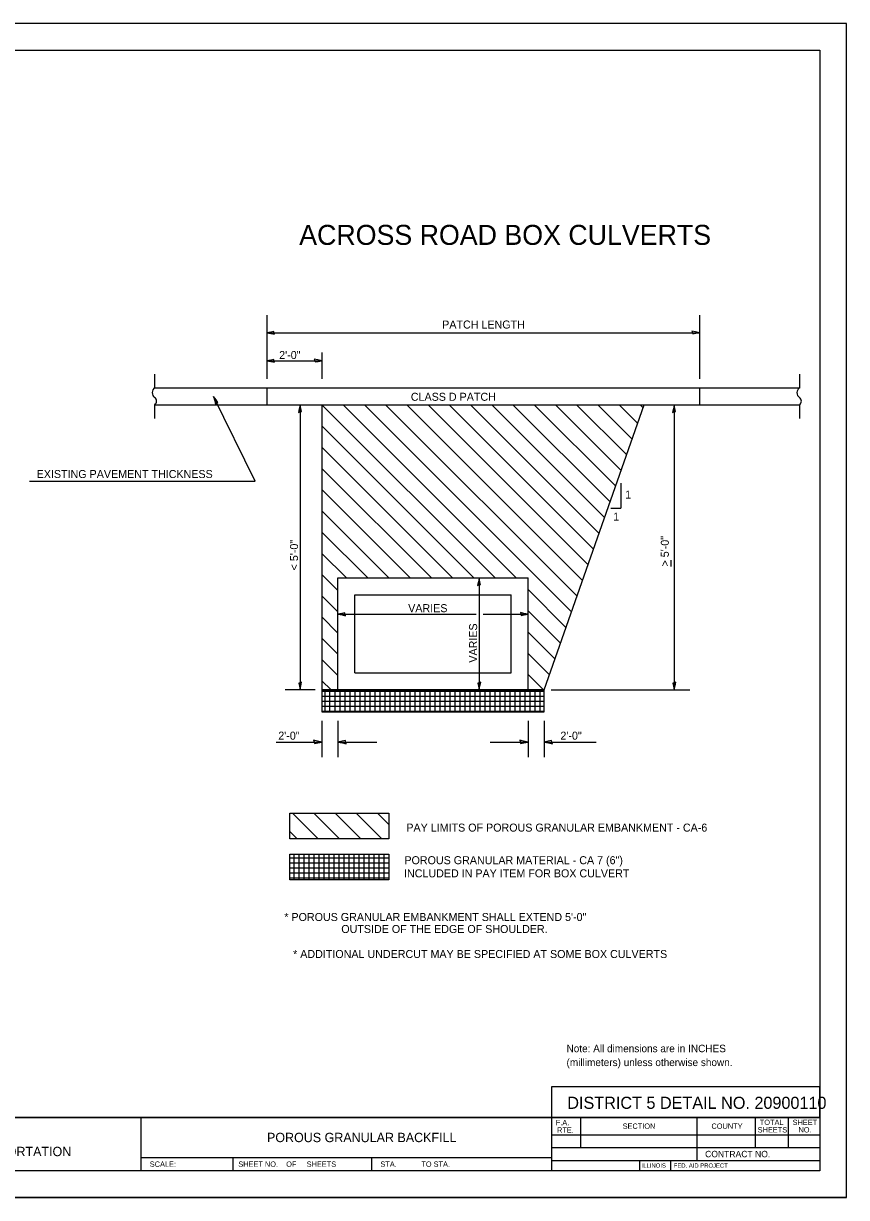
# Model space of a CAD drawing. Extents: x 1590334 to 1591014, y 1592296 to 1592748.
# Drawn here: x 1590705.2 to 1591013.7, y 1592308.1 to 1592748.1 of the extents above; entities that cross this region are included whole.
import ezdxf

# ---------------------------------------------------------------- set-up
doc = ezdxf.new("R2010")
doc.units = 0
for name, color, linetype in [('Default', 7, 'Continuous'), ('Level 29', 7, 'Continuous'), ('Level 38', 7, 'Continuous'), ('Level 43', 7, 'Continuous'), ('Level 52', 7, 'Continuous'), ('Level 54', 7, 'Continuous'), ('Level 7', 7, 'Continuous'), ('Sheets_50 Reference Boundary', 7, 'Continuous'), ('Sheets_General Details', 7, 'Continuous'), ('Sheets_Printer Plotting Border', 7, 'Continuous')]:
    doc.layers.add(name, color=color, linetype=linetype)

msp = doc.modelspace()

# ---------------------------------------------------------------- linework, layer by layer
at = {"layer": 'Default'}
for p, q in [((1590754.5, 1592611.63), (1590754.5, 1592616.77)), ((1590996.16, 1592611.63), (1590996.16, 1592616.77)), ((1590754.5, 1592600.11), (1590754.5, 1592605.25)), ((1590996.16, 1592600.11), (1590996.16, 1592605.25))]:
    msp.add_line(p, q, dxfattribs=at)
for centre, radius, start, end in [((1590755.71, 1592609.76), 2.23, 122.9315, 233.8644), ((1590997.37, 1592609.76), 2.23, 122.9315, 233.8644), ((1590753.41, 1592606.57), 1.7, 309.536, 54.8069), ((1590995.08, 1592606.57), 1.7, 309.536, 54.8069)]:
    msp.add_arc(centre, radius, start, end, dxfattribs=at)
at = {"layer": 'Level 29'}
for p, q in [((1590754.5, 1592611.63), (1590796.46, 1592611.63)), ((1590796.46, 1592611.63), (1590958.55, 1592611.63)), ((1590796.46, 1592611.63), (1590796.46, 1592605.25)), ((1590958.55, 1592611.63), (1590958.55, 1592605.25)), ((1590958.55, 1592611.63), (1590996.16, 1592611.63)), ((1590754.5, 1592605.25), (1590796.46, 1592605.25)), ((1590796.46, 1592605.25), (1590958.55, 1592605.25)), ((1590958.55, 1592605.25), (1590996.16, 1592605.25))]:
    msp.add_line(p, q, dxfattribs=at)
at = {"layer": 'Level 38'}
for p, q in [((1590817.09, 1592605.25), (1590817.09, 1592490.2)), ((1590881.96, 1592540.38), (1590817.09, 1592605.25)), ((1590889.92, 1592540.38), (1590825.04, 1592605.25)), ((1590910.63, 1592527.63), (1590833, 1592605.25)), ((1590912.69, 1592533.51), (1590840.95, 1592605.25)), ((1590914.77, 1592539.4), (1590848.91, 1592605.25)), ((1590916.83, 1592545.28), (1590856.87, 1592605.25)), ((1590918.9, 1592551.17), (1590864.82, 1592605.25)), ((1590920.97, 1592557.06), (1590872.77, 1592605.25)), ((1590923.04, 1592562.94), (1590880.73, 1592605.25)), ((1590925.11, 1592568.83), (1590888.68, 1592605.25)), ((1590927.18, 1592574.71), (1590896.64, 1592605.25)), ((1590900.34, 1592498.38), (1590937.92, 1592605.25)), ((1590929.25, 1592580.6), (1590904.6, 1592605.25)), ((1590931.32, 1592586.48), (1590912.55, 1592605.25)), ((1590933.39, 1592592.37), (1590920.5, 1592605.25)), ((1590929.14, 1592604.57), (1590928.46, 1592605.25)), ((1590935.46, 1592598.25), (1590928.46, 1592605.25)), ((1590937.53, 1592604.14), (1590936.41, 1592605.25)), ((1590874.01, 1592540.38), (1590817.09, 1592597.3)), ((1590866.05, 1592540.38), (1590817.09, 1592589.34)), ((1590858.1, 1592540.38), (1590817.09, 1592581.39)), ((1590850.15, 1592540.38), (1590817.09, 1592573.44)), ((1590842.19, 1592540.38), (1590817.09, 1592565.48)), ((1590834.23, 1592540.38), (1590817.09, 1592557.52)), ((1590826.28, 1592540.38), (1590817.09, 1592549.57)), ((1590823.09, 1592535.61), (1590817.09, 1592541.61)), ((1590823.09, 1592527.66), (1590817.09, 1592533.66)), ((1590908.56, 1592521.74), (1590894.34, 1592535.96)), ((1590906.49, 1592515.86), (1590894.34, 1592528)), ((1590817.42, 1592525.38), (1590817.09, 1592525.71)), ((1590823.09, 1592519.71), (1590817.09, 1592525.71)), ((1590904.42, 1592509.97), (1590894.34, 1592520.05)), ((1590823.09, 1592511.75), (1590817.09, 1592517.75)), ((1590823.09, 1592503.79), (1590817.09, 1592509.79)), ((1590902.35, 1592504.09), (1590894.34, 1592512.09)), ((1590820.55, 1592498.38), (1590817.09, 1592501.84)), ((1590900.1, 1592498.38), (1590894.34, 1592504.14)), ((1590817.09, 1592498.38), (1590900.34, 1592498.38)), ((1590900.34, 1592490.2), (1590900.34, 1592498.38)), ((1590817.09, 1592490.2), (1590900.34, 1592490.2)), ((1590805.08, 1592435.47), (1590842.22, 1592435.47)), ((1590806.62, 1592427.16), (1590806.62, 1592436.78)), ((1590808.5, 1592427.16), (1590808.5, 1592436.78)), ((1590810.37, 1592427.16), (1590810.37, 1592436.78)), ((1590812.25, 1592427.16), (1590812.25, 1592436.78)), ((1590814.12, 1592427.16), (1590814.12, 1592436.78)), ((1590816, 1592427.16), (1590816, 1592436.78)), ((1590817.87, 1592427.16), (1590817.87, 1592436.78)), ((1590819.75, 1592427.16), (1590819.75, 1592436.78)), ((1590821.62, 1592427.16), (1590821.62, 1592436.78)), ((1590823.5, 1592427.16), (1590823.5, 1592436.78)), ((1590825.37, 1592427.16), (1590825.37, 1592436.78)), ((1590827.25, 1592427.16), (1590827.25, 1592436.78)), ((1590829.12, 1592427.16), (1590829.12, 1592436.78)), ((1590831, 1592427.16), (1590831, 1592436.78)), ((1590832.87, 1592427.16), (1590832.87, 1592436.78)), ((1590834.75, 1592427.16), (1590834.75, 1592436.78)), ((1590836.62, 1592427.16), (1590836.62, 1592436.78)), ((1590838.5, 1592427.16), (1590838.5, 1592436.78)), ((1590840.37, 1592427.16), (1590840.37, 1592436.78)), ((1590805.08, 1592433.59), (1590842.22, 1592433.59)), ((1590805.08, 1592431.72), (1590842.22, 1592431.72)), ((1590805.08, 1592429.84), (1590842.22, 1592429.84)), ((1590805.08, 1592427.97), (1590842.22, 1592427.97))]:
    msp.add_line(p, q, dxfattribs=at)
msp.add_lwpolyline([(1590805.08, 1592436.78), (1590842.22, 1592436.78), (1590842.22, 1592427.16), (1590805.08, 1592427.16)], close=True, dxfattribs=at)
at = {"layer": 'Level 43'}
for p, q in [((1590796.46, 1592638.86), (1590796.46, 1592615)), ((1590958.61, 1592638.86), (1590958.61, 1592615)), ((1590796.46, 1592632.27), (1590958.61, 1592632.27)), ((1590817.09, 1592624.87), (1590817.09, 1592615)), ((1590796.46, 1592621.77), (1590817.09, 1592621.77)), ((1590792.04, 1592576.65), (1590776.5, 1592608.31)), ((1590808.89, 1592605.25), (1590808.89, 1592498.38)), ((1590949.14, 1592605.25), (1590949.14, 1592498.38)), ((1590707.5, 1592576.65), (1590792.04, 1592576.65)), ((1590929.11, 1592575.81), (1590929.11, 1592566.54)), ((1590925.32, 1592566.54), (1590929.11, 1592566.54)), ((1590947.97, 1592544.69), (1590947.97, 1592547.01)), ((1590876.01, 1592540.38), (1590876.01, 1592498.38)), ((1590823.09, 1592526.76), (1590874.84, 1592526.76)), ((1590877.57, 1592526.76), (1590894.34, 1592526.76)), ((1590814.52, 1592498.38), (1590803.26, 1592498.38)), ((1590903.01, 1592498.38), (1590954.97, 1592498.38)), ((1590817.09, 1592486.81), (1590817.09, 1592473.22)), ((1590823.09, 1592486.81), (1590823.09, 1592473.22)), ((1590894.34, 1592486.81), (1590894.34, 1592473.22)), ((1590900.34, 1592486.81), (1590900.34, 1592473.22)), ((1590799.89, 1592478.85), (1590817.09, 1592478.85)), ((1590823.09, 1592478.85), (1590837.71, 1592478.85)), ((1590880.08, 1592478.85), (1590894.34, 1592478.85)), ((1590900.34, 1592478.85), (1590919.88, 1592478.85))]:
    msp.add_line(p, q, dxfattribs=at)
for points in [[(1590955.75, 1592632.87), (1590955.98, 1592632.32), (1590956.07, 1592631.8), (1590957.18, 1592632.03), (1590958.61, 1592632.27), (1590957.08, 1592632.55)], [(1590799.32, 1592631.68), (1590799.09, 1592632.22), (1590799, 1592632.75), (1590797.89, 1592632.52), (1590796.46, 1592632.27), (1590797.99, 1592632)], [(1590799.32, 1592621.17), (1590799.09, 1592621.72), (1590799, 1592622.24), (1590797.89, 1592622.01), (1590796.46, 1592621.77), (1590797.99, 1592621.49)], [(1590814.23, 1592622.36), (1590814.46, 1592621.81), (1590814.55, 1592621.29), (1590815.66, 1592621.52), (1590817.09, 1592621.77), (1590815.56, 1592622.04)], [(1590777.25, 1592605.34), (1590777.66, 1592605.81), (1590778.12, 1592606.14), (1590777.39, 1592607.08), (1590776.5, 1592608.31), (1590776.94, 1592606.74)], [(1590808.29, 1592602.4), (1590808.84, 1592602.63), (1590809.37, 1592602.72), (1590809.14, 1592603.83), (1590808.89, 1592605.25), (1590808.61, 1592603.73)], [(1590948.54, 1592602.4), (1590949.09, 1592602.63), (1590949.61, 1592602.72), (1590949.39, 1592603.83), (1590949.14, 1592605.25), (1590948.86, 1592603.73)], [(1590875.41, 1592537.52), (1590875.96, 1592537.75), (1590876.49, 1592537.84), (1590876.26, 1592538.95), (1590876.01, 1592540.38), (1590875.73, 1592538.85)], [(1590825.95, 1592526.16), (1590825.71, 1592526.71), (1590825.62, 1592527.24), (1590824.52, 1592527.01), (1590823.09, 1592526.76), (1590824.61, 1592526.49)], [(1590891.48, 1592527.36), (1590891.71, 1592526.81), (1590891.8, 1592526.28), (1590892.91, 1592526.52), (1590894.34, 1592526.76), (1590892.82, 1592527.04)], [(1590809.49, 1592501.24), (1590808.94, 1592501), (1590808.41, 1592500.91), (1590808.64, 1592499.81), (1590808.89, 1592498.38), (1590809.17, 1592499.9)], [(1590876.61, 1592501.24), (1590876.06, 1592501), (1590875.53, 1592500.91), (1590875.76, 1592499.81), (1590876.01, 1592498.38), (1590876.29, 1592499.91)], [(1590949.73, 1592501.24), (1590949.19, 1592501), (1590948.66, 1592500.91), (1590948.89, 1592499.81), (1590949.14, 1592498.38), (1590949.42, 1592499.9)], [(1590813.97, 1592479.5), (1590814.22, 1592478.9), (1590814.32, 1592478.33), (1590815.53, 1592478.58), (1590817.09, 1592478.85), (1590815.42, 1592479.15)], [(1590826.21, 1592478.2), (1590825.96, 1592478.8), (1590825.86, 1592479.37), (1590824.65, 1592479.12), (1590823.09, 1592478.85), (1590824.76, 1592478.55)], [(1590891.22, 1592479.5), (1590891.47, 1592478.9), (1590891.57, 1592478.33), (1590892.78, 1592478.58), (1590894.34, 1592478.85), (1590892.67, 1592479.15)], [(1590903.46, 1592478.2), (1590903.21, 1592478.8), (1590903.11, 1592479.37), (1590901.9, 1592479.12), (1590900.34, 1592478.85), (1590902.01, 1592478.55)]]:
    msp.add_lwpolyline(points, close=True, dxfattribs=at)
at = {"layer": 'Level 52'}
for p, q in [((1590823.09, 1592540.38), (1590894.34, 1592540.38)), ((1590823.09, 1592498.38), (1590823.09, 1592540.38)), ((1590894.34, 1592498.38), (1590894.34, 1592540.38)), ((1590829.46, 1592504.75), (1590829.46, 1592534)), ((1590829.46, 1592534), (1590887.96, 1592534)), ((1590887.96, 1592504.75), (1590887.96, 1592534)), ((1590829.46, 1592504.75), (1590887.96, 1592504.75)), ((1590823.09, 1592498.38), (1590894.34, 1592498.38))]:
    msp.add_line(p, q, dxfattribs=at)
at = {"layer": 'Level 54'}
for p, q in [((1590817.09, 1592497.96), (1590900.34, 1592497.96)), ((1590818.24, 1592490.2), (1590818.24, 1592498.38)), ((1590820.11, 1592490.2), (1590820.11, 1592498.38)), ((1590821.99, 1592490.2), (1590821.99, 1592498.38)), ((1590823.86, 1592490.2), (1590823.86, 1592498.38)), ((1590825.74, 1592490.2), (1590825.74, 1592498.38)), ((1590827.61, 1592490.2), (1590827.61, 1592498.38)), ((1590829.49, 1592490.2), (1590829.49, 1592498.38)), ((1590831.36, 1592490.2), (1590831.36, 1592498.38)), ((1590833.24, 1592490.2), (1590833.24, 1592498.38)), ((1590835.11, 1592490.2), (1590835.11, 1592498.38)), ((1590836.99, 1592490.2), (1590836.99, 1592498.38)), ((1590838.86, 1592490.2), (1590838.86, 1592498.38)), ((1590840.74, 1592490.2), (1590840.74, 1592498.38)), ((1590842.61, 1592490.2), (1590842.61, 1592498.38)), ((1590844.49, 1592490.2), (1590844.49, 1592498.38)), ((1590846.36, 1592490.2), (1590846.36, 1592498.38)), ((1590848.24, 1592490.2), (1590848.24, 1592498.38)), ((1590850.11, 1592490.2), (1590850.11, 1592498.38)), ((1590851.99, 1592490.2), (1590851.99, 1592498.38)), ((1590853.86, 1592490.2), (1590853.86, 1592498.38)), ((1590855.74, 1592490.2), (1590855.74, 1592498.38)), ((1590857.61, 1592490.2), (1590857.61, 1592498.38)), ((1590859.49, 1592490.2), (1590859.49, 1592498.38)), ((1590861.36, 1592490.2), (1590861.36, 1592498.38)), ((1590863.24, 1592490.2), (1590863.24, 1592498.38)), ((1590865.11, 1592490.2), (1590865.11, 1592498.38)), ((1590866.99, 1592490.2), (1590866.99, 1592498.38)), ((1590868.86, 1592490.2), (1590868.86, 1592498.38)), ((1590870.74, 1592490.2), (1590870.74, 1592498.38)), ((1590872.61, 1592490.2), (1590872.61, 1592498.38)), ((1590874.49, 1592490.2), (1590874.49, 1592498.38)), ((1590876.36, 1592490.2), (1590876.36, 1592498.38)), ((1590878.24, 1592490.2), (1590878.24, 1592498.38)), ((1590880.11, 1592490.2), (1590880.11, 1592498.38)), ((1590881.99, 1592490.2), (1590881.99, 1592498.38)), ((1590883.86, 1592490.2), (1590883.86, 1592498.38)), ((1590885.74, 1592490.2), (1590885.74, 1592498.38)), ((1590887.61, 1592490.2), (1590887.61, 1592498.38)), ((1590889.49, 1592490.2), (1590889.49, 1592498.38)), ((1590891.36, 1592490.2), (1590891.36, 1592498.38)), ((1590893.24, 1592490.2), (1590893.24, 1592498.38)), ((1590895.11, 1592490.2), (1590895.11, 1592498.38)), ((1590896.99, 1592490.2), (1590896.99, 1592498.38)), ((1590898.86, 1592490.2), (1590898.86, 1592498.38)), ((1590817.09, 1592496.09), (1590900.34, 1592496.09)), ((1590817.09, 1592494.21), (1590900.34, 1592494.21)), ((1590817.09, 1592492.34), (1590900.34, 1592492.34)), ((1590817.09, 1592490.46), (1590900.34, 1592490.46)), ((1590815.72, 1592442.63), (1590806.1, 1592452.25)), ((1590823.67, 1592442.63), (1590814.05, 1592452.25)), ((1590831.63, 1592442.63), (1590822.01, 1592452.25)), ((1590839.58, 1592442.63), (1590829.97, 1592452.25)), ((1590842.22, 1592447.95), (1590837.92, 1592452.25)), ((1590807.76, 1592442.63), (1590805.08, 1592445.31))]:
    msp.add_line(p, q, dxfattribs=at)
for points in [[(1590817.09, 1592490.2), (1590900.34, 1592490.2), (1590900.34, 1592498.38), (1590817.09, 1592498.38)], [(1590805.08, 1592452.25), (1590842.22, 1592452.25), (1590842.22, 1592442.63), (1590805.08, 1592442.63)]]:
    msp.add_lwpolyline(points, close=True, dxfattribs=at)
at = {"layer": 'Sheets_50 Reference Boundary'}
msp.add_lwpolyline([(1590373.7, 1592738.14), (1591003.7, 1592738.14), (1591003.7, 1592338.15), (1590373.7, 1592338.15)], close=True, dxfattribs=at)
at = {"layer": 'Sheets_General Details'}
for p, q in [((1591013.7, 1592748.15), (1590333.7, 1592748.15)), ((1591013.7, 1592308.15), (1591013.7, 1592748.15)), ((1590373.7, 1592338.15), (1591003.7, 1592338.15)), ((1590749.19, 1592338.15), (1590749.19, 1592318.15)), ((1590903.19, 1592338.15), (1590903.19, 1592318.15)), ((1590913.99, 1592338.15), (1590913.99, 1592326.84)), ((1590957.59, 1592338.15), (1590957.59, 1592322.04)), ((1590979.43, 1592338.15), (1590979.43, 1592326.84)), ((1590991.85, 1592338.15), (1590991.85, 1592326.84)), ((1590903.19, 1592331.64), (1591003.7, 1592331.64)), ((1590903.19, 1592326.84), (1591003.7, 1592326.84)), ((1590749.19, 1592323.15), (1590903.19, 1592323.15)), ((1590783.7, 1592323.15), (1590783.7, 1592318.15)), ((1590835.7, 1592323.15), (1590835.7, 1592318.15)), ((1590903.19, 1592322.04), (1591003.7, 1592322.04)), ((1590936.13, 1592322.04), (1590936.13, 1592318.15)), ((1590947.73, 1592322.04), (1590947.73, 1592318.15)), ((1591013.7, 1592308.15), (1590333.7, 1592308.15))]:
    msp.add_line(p, q, dxfattribs=at)
for points in [[(1590373.7, 1592738.15), (1591003.7, 1592738.15), (1591003.7, 1592318.15), (1590373.7, 1592318.15)], [(1590903.19, 1592338.15), (1591003.7, 1592338.15), (1591003.7, 1592349.63), (1590903.19, 1592349.63)]]:
    msp.add_lwpolyline(points, close=True, dxfattribs=at)
at = {"layer": 'Sheets_Printer Plotting Border'}
msp.add_lwpolyline([(1590333.7, 1592308.15), (1591013.7, 1592308.15), (1591013.7, 1592748.15), (1590333.7, 1592748.15)], close=True, dxfattribs=at)

# ---------------------------------------------------------------- texts
at = {"layer": 'Level 38'}
for s, p in [('PAY LIMITS OF POROUS GRANULAR EMBANKMENT - CA-6', (1590848.73, 1592445.28)), ('POROUS GRANULAR MATERIAL - CA 7 (6")', (1590848, 1592433.06)), ('INCLUDED IN PAY ITEM FOR BOX CULVERT', (1590847.85, 1592428.14)), ('* POROUS GRANULAR EMBANKMENT SHALL EXTEND 5\'-0"', (1590802.99, 1592411.78)), (' OUTSIDE OF THE EDGE OF SHOULDER.', (1590823.23, 1592407.28)), ('* ADDITIONAL UNDERCUT MAY BE SPECIFIED AT SOME BOX CULVERTS', (1590806.28, 1592397.91))]:
    msp.add_text(s, height=3, dxfattribs=at).set_placement(p)
at = {"layer": 'Level 43'}
for s, p in [('PATCH LENGTH', (1590862.16, 1592633.82)), ('2\'-0"', (1590801.06, 1592622.39)), ('CLASS D PATCH', (1590850.41, 1592606.74)), ('EXISTING PAVEMENT THICKNESS', (1590710.17, 1592577.79)), ('1', (1590930.75, 1592570.11)), ('1', (1590926.24, 1592561.8)), ('2\'-0"', (1590800.72, 1592479.74)), ('2\'-0"', (1590906.47, 1592479.74))]:
    msp.add_text(s, height=3, dxfattribs=at).set_placement(p)
for s, rotation, p in [('< 5\'-0"', 90, (1590808.14, 1592543.18)), ('> 5\'-0"', 90, (1590947.1, 1592544.64)), ('VARIES', 360, (1590849.41, 1592527.52)), ('VARIES', 90, (1590875.25, 1592508.6))]:
    msp.add_text(s, height=3, rotation=rotation, dxfattribs=at).set_placement(p)
at = {"layer": 'Level 7'}
msp.add_text('ACROSS ROAD BOX CULVERTS', height=7.5, dxfattribs=at).set_placement((1590808.57, 1592665.17))
at = {"layer": 'Sheets_General Details'}
for s, height, p in [('Note: All dimensions are in INCHES', 2.8003, (1590908.76, 1592362.6)), ('(millimeters) unless otherwise shown.', 2.8003, (1590908.76, 1592357.4)), ('DISTRICT 5 DETAIL NO. 20900110', 4.5381, (1590909.05, 1592341.38)), ('F.A.  ', 2, (1590904.73, 1592335.24)), ('RTE.', 2, (1590905.2, 1592332.44)), ('SECTION', 2, (1590929.79, 1592333.89)), ('COUNTY', 2, (1590963.08, 1592333.89)), ('SHEETS', 2, (1590980.41, 1592332.52)), ('TOTAL', 2, (1590981.2, 1592335.32)), ('SHEET', 2, (1590993.49, 1592335.32)), ('NO.', 2, (1590995.7, 1592332.52)), ('POROUS GRANULAR BACKFILL', 3.5, (1590796.5, 1592328.9)), ('DEPARTMENT OF TRANSPORTATION', 3.5, (1590638.63, 1592323.65)), ('CONTRACT NO.      ', 2.4, (1590960.7, 1592323.24)), ('SCALE:          ', 2, (1590752.57, 1592319.65)), ('SHEET NO.    OF     SHEETS', 2, (1590785.74, 1592319.65)), ('STA.            TO STA.            ', 2, (1590839, 1592319.65)), ('ILLINOIS', 1.6, (1590936.92, 1592319.33)), ('FED. AID PROJECT', 1.6, (1590948.95, 1592319.33))]:
    msp.add_text(s, height=height, dxfattribs=at).set_placement(p)

doc.saveas('drawing.dxf')
